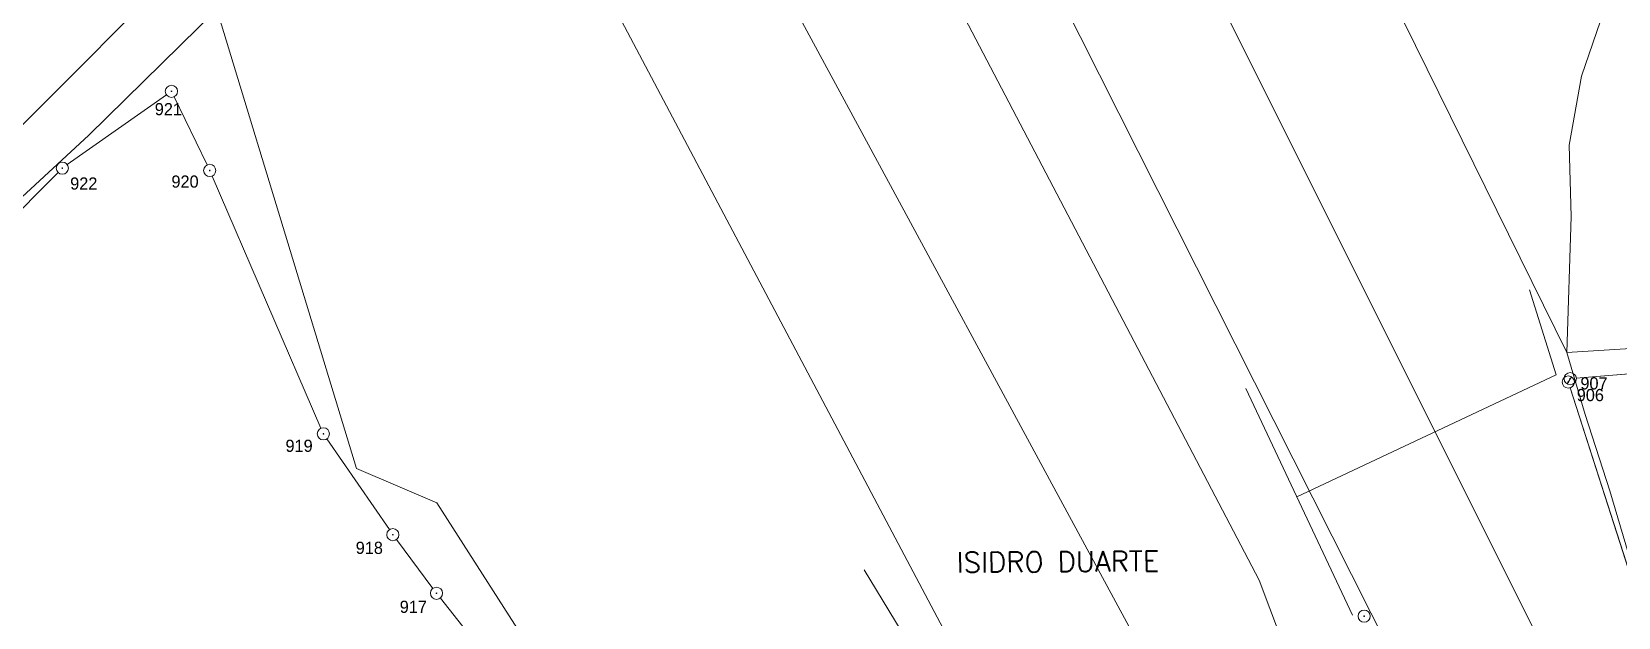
# Model space of a CAD drawing. Header units: metres. Extents: x 610261 to 617471, y 1314831 to 1317846.
# Drawn here: x 614426.2 to 614816.9, y 1317015 to 1317159.3 of the extents above; entities that cross this region are included whole.
import ezdxf
from ezdxf.enums import TextEntityAlignment as Align

# ---------------------------------------------------------------- set-up
doc = ezdxf.new("R2010")
doc.units = ezdxf.units.M
doc.header["$PDMODE"] = 34
doc.header["$PDSIZE"] = 0.15
for name, color, linetype in [('2', 1, 'Continuous'), ('CVL_CUADCON_LIN', 8, 'Continuous'), ('Polígono', 7, 'Continuous'), ('textos_terrenos colindantes', 4, 'Continuous')]:
    doc.layers.add(name, color=color, linetype=linetype)
doc.layers.add('20. poligonos', color=201, linetype='Continuous', lineweight=0)
doc.layers.add('38. polilinea lotes', color=31, linetype='Continuous', lineweight=0)
doc.styles.add('style1', font='romans.shx')

# ---------------------------------------------------------------- blocks, each defined once
blk = doc.blocks.new('232')
at = {"layer": '20. poligonos', "lineweight": 0}
for p, q in [((605670.79, 1318771.97), (605664.21, 1318792.91)), ((605594.29, 1318768.58), (605620.63, 1318712.67)), ((605528.23, 1318678.08), (605500.35, 1318723.86))]:
    blk.add_line(p, q, dxfattribs=at)
at = {"layer": '38. polilinea lotes', "lineweight": 0}
blk.add_line((605670.79, 1318771.97), (605606.88, 1318741.86), dxfattribs=at)
at = {"layer": 'Polígono', "lineweight": 0}
for points in [[(605328.5, 1318840.94), (605304.08, 1318823.74)], [(605338.49, 1318823.66), (605330.38, 1318840.45)], [(605301.79, 1318821.81), (605287.68, 1318807.58)], [(605366.54, 1318758.78), (605339.74, 1318820.93)], [(605742.07, 1318776.56), (605675.71, 1318771.11)], [(605673.47, 1318769.69), (605674.49, 1318771.46)], [(605673.47, 1318769.69), (605674.49, 1318771.46)], [(605700.72, 1318773.17), (605675.71, 1318771.11)], [(605674.2, 1318768.74), (605688.79, 1318723.33)], [(605674.2, 1318768.74), (605689.26, 1318721.92)], [(605383.39, 1318733.78), (605367.99, 1318756.17)], [(605394.12, 1318719.3), (605385.14, 1318731.34)], [(605407.59, 1318702.2), (605395.95, 1318716.92)]]:
    blk.add_lwpolyline(points, dxfattribs=at)
for centre in [(605329.72, 1318841.8), (605302.85, 1318822.87), (605339.15, 1318822.31), (605673.74, 1318770.16), (605673.74, 1318770.16), (605674.22, 1318770.99), (605674.22, 1318770.99), (605367.14, 1318757.4), (605384.24, 1318732.54), (605395.02, 1318718.1), (605623.47, 1318712.46), (605623.47, 1318712.46)]:
    blk.add_circle(centre, 1.5, dxfattribs=at)
for p in [(605329.72, 1318841.8), (605302.85, 1318822.87), (605339.15, 1318822.31), (605673.74, 1318770.16), (605673.74, 1318770.16), (605674.22, 1318770.99), (605674.22, 1318770.99), (605367.14, 1318757.4), (605384.24, 1318732.54), (605395.02, 1318718.1), (605623.47, 1318712.46), (605623.47, 1318712.46)]:
    blk.add_point(p, dxfattribs=at)
blk.add_text('921', height=3, dxfattribs=at).set_placement((605328.97, 1318838.9), align=Align.TOP_CENTER)
for s, p in [('922', (605304.79, 1318820.58)), ('906', (605675.82, 1318768.45))]:
    blk.add_text(s, height=3, dxfattribs=at).set_placement(p, align=Align.TOP_LEFT)
for s, p in [('920', (605336.42, 1318821.06)), ('919', (605364.51, 1318755.95)), ('918', (605381.8, 1318730.8)), ('917', (605392.64, 1318716.27))]:
    blk.add_text(s, height=3, dxfattribs=at).set_placement(p, align=Align.TOP_RIGHT)
blk.add_text('907', height=3, dxfattribs=at).set_placement((605676.72, 1318769.84), align=Align.MIDDLE_LEFT)
at = {"layer": 'textos_terrenos colindantes', "color": 0, "lineweight": 0, "style": 'style1'}
blk.add_text('ISIDRO DUARTE', height=5, rotation=0.4317, dxfattribs=at).set_placement((605523.11, 1318723.2))

msp = doc.modelspace()

# ---------------------------------------------------------------- linework, layer by layer
at = {"layer": '2', "linetype": 'Continuous', "lineweight": 0}
for p, q in [((614804.19955, 1317080.18967), (614662.48555, 1317368.09167)), ((614845.94155, 1316912.38367), (614628.67455, 1317346.78367)), ((614813.15755, 1316902.51267), (614599.69055, 1317326.23267)), ((614558.21755, 1317268.33567), (614762.83955, 1316889.61467)), ((614532.77655, 1317235.07067), (614719.38855, 1316882.29867)), ((615039.72555, 1317095.39467), (614804.19955, 1317080.18967))]:
    msp.add_line(p, q, dxfattribs=at)
for points in [[(614408.42055, 1317120.85267), (614454.70855, 1317167.30667), (614496.92955, 1317211.47867), (614529.74655, 1317252.86667), (614554.67455, 1317281.55667), (614568.66955, 1317301.87267), (614578.09555, 1317326.76867), (614559.03355, 1317319.16767), (614526.24855, 1317308.53567), (614491.95055, 1317307.81667), (614463.75055, 1317308.61467), (614421.83555, 1317312.98867)], [(614581.62955, 1317304.65267), (614728.43055, 1317024.11467), (614778.08655, 1316892.13667)], [(614804.19955, 1317080.18967), (614805.25055, 1317113.73867), (614804.76155, 1317131.27667), (614807.82855, 1317148.30267), (614813.43455, 1317164.56267), (614820.82055, 1317181.32867), (614831.24855, 1317193.00767), (614833.28955, 1317200.88467)], [(614471.72855, 1317164.74267), (614440.19155, 1317133.77367), (614370.76655, 1317069.55767), (614320.41755, 1317024.88767), (614276.16555, 1316981.73467), (614230.89355, 1316935.27867), (614183.83355, 1316879.16667), (614153.30855, 1316843.11367), (614132.95555, 1316816.95967), (614119.20755, 1316789.27367), (614111.05655, 1316768.94967), (614104.94255, 1316753.45367), (614095.01755, 1316738.21567), (614083.82355, 1316723.48767), (614059.66555, 1316701.91367)], [(614471.72855, 1317164.74267), (614506.16055, 1317051.59367), (614525.96755, 1317043.18067), (614560.20855, 1316989.50767), (614567.29655, 1316965.09767), (614576.67655, 1316945.51467), (614586.31255, 1316928.98067), (614594.93255, 1316911.68667), (614604.06255, 1316897.69567), (614608.63155, 1316894.63967), (614623.35855, 1316886.23267), (614642.91255, 1316878.32867), (614651.54955, 1316877.30167), (614719.38855, 1316882.29867)], [(614845.94155, 1316912.38367), (614851.03255, 1316921.78167), (614848.01555, 1316951.77867), (614839.41055, 1316982.79867), (614831.30155, 1317002.63367), (614825.21355, 1317011.53767), (614819.39055, 1317030.60667), (614814.83355, 1317046.11767), (614808.75655, 1317064.93367), (614804.19955, 1317080.18967)]]:
    msp.add_lwpolyline(points, dxfattribs=at)

# ---------------------------------------------------------------- block references
at = {"layer": 'CVL_CUADCON_LIN', "lineweight": 0}
msp.add_blockref('232', (9130.84291, -1697.23222), dxfattribs=at)

doc.saveas('drawing.dxf')
